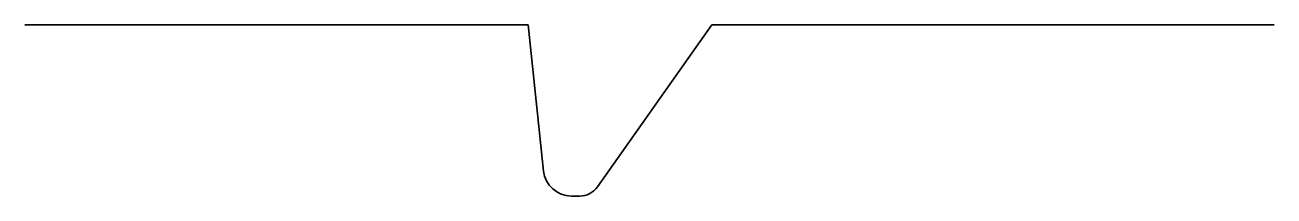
# Model space of a CAD drawing. Header units: millimetres. Extents: x -40 to 0, y -5.5 to 0.
import ezdxf

# ---------------------------------------------------------------- set-up
doc = ezdxf.new("R2010")
doc.units = ezdxf.units.MM
doc.layers.add('粗实线层', color=7, linetype='Continuous', lineweight=35)

msp = doc.modelspace()

# ---------------------------------------------------------------- linework, layer by layer
at = {"layer": '粗实线层'}
for p, q in [((-23.886, 0), (-40, 0)), ((-23.393, -4.694), (-23.886, 0)), ((-18, 0), (-21.666, -5.203)), ((0, 0), (-18, 0)), ((-22.238, -5.5), (-22.498, -5.5))]:
    msp.add_line(p, q, dxfattribs=at)
for centre, radius, start, end in [((-22.498, -4.6), 0.9, 186, 270), ((-22.238, -4.8), 0.7, 270, 324.834)]:
    msp.add_arc(centre, radius, start, end, dxfattribs=at)

doc.saveas('drawing.dxf')
